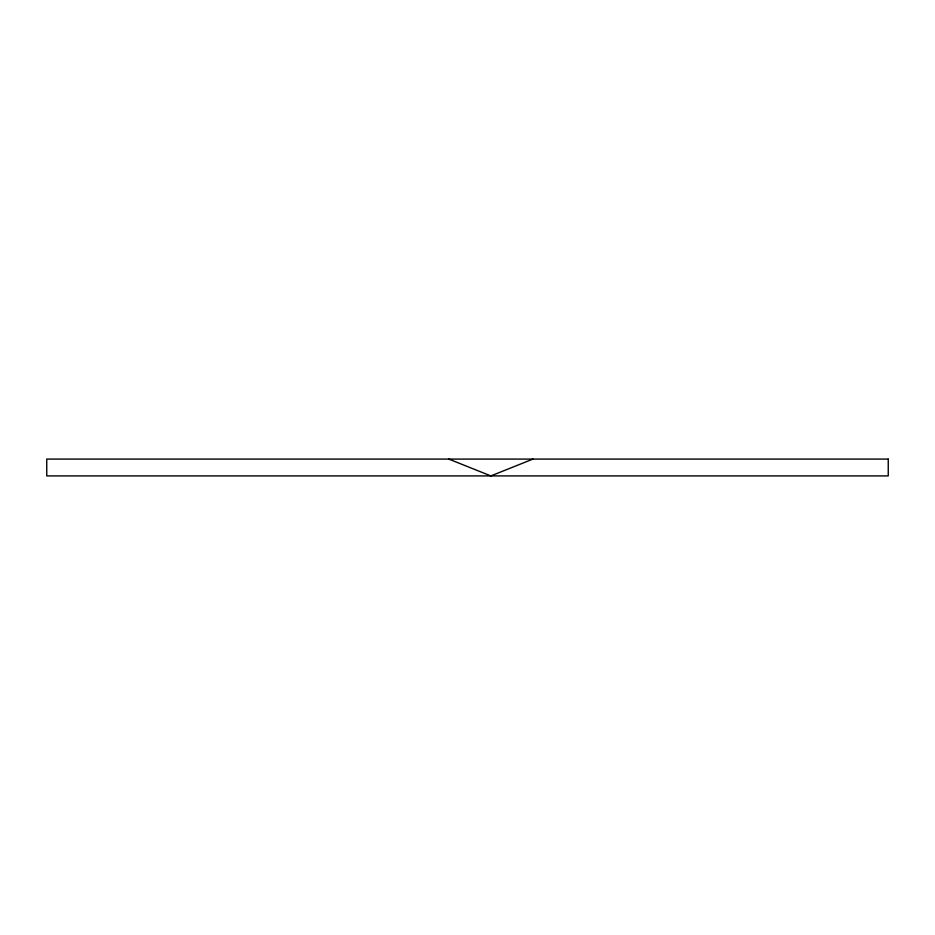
<?xml version="1.0" encoding="UTF-8"?>
<svg xmlns="http://www.w3.org/2000/svg" width="935" height="935" viewBox="0 0 935 935"><rect width="100%" height="100%" fill="white"/><g stroke="black" fill="none" stroke-linecap="round" stroke-linejoin="round"><path stroke-width="1.4" d="M532.938 459.085L490.863 475.915L448.788 459.085M888.25 459.085L46.75 459.085L46.75 475.915L888.25 475.915L888.25 459.085"/></g></svg>
